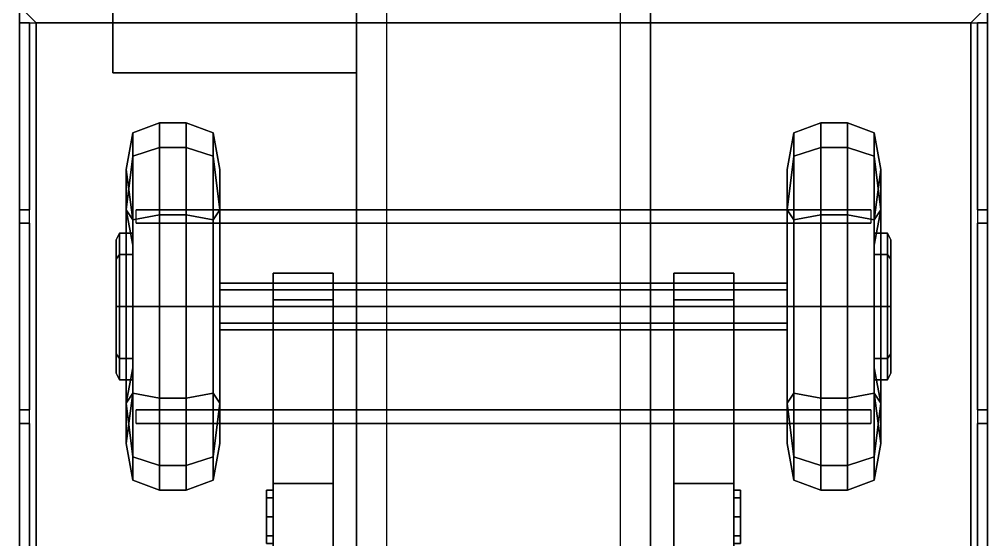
# Model space of a CAD drawing. Header units: millimetres. Extents: x -1.5 to 1.5, y -3.7 to 13.4.
# Drawn here: x -1.45 to 1.45, y -1.748 to -0.19 of the extents above; entities that cross this region are included whole.
import ezdxf

# ---------------------------------------------------------------- set-up
doc = ezdxf.new("R2010")
doc.units = ezdxf.units.MM
for name, color, linetype in [('cargo_platform', 3, 'Continuous'), ('frame', 5, 'Continuous'), ('suspension', 4, 'Continuous'), ('wheels', 2, 'Continuous')]:
    doc.layers.add(name, color=color, linetype=linetype)

msp = doc.modelspace()

# ---------------------------------------------------------------- linework, layer by layer
at = {"layer": 'cargo_platform'}
for points in [[(-1.45, 0.19, 1.44), (-1.45, -3.21, 1.44), (-1.45, -3.16, 1.49), (-1.45, 0.19, 1.49)], [(1.45, 0.19, 1.44), (1.45, -3.21, 1.44), (-1.45, -3.21, 1.44), (-1.45, 0.19, 1.44)], [(1.45, -3.16, 1.49), (1.45, -3.21, 1.44), (1.45, 0.19, 1.44), (1.45, 0.17, 1.49)], [(-1.45, -3.21, 2.22), (-1.4, -3.16, 2.22), (-1.4, -0.2, 2.22), (-1.45, -0.15, 2.22)], [(-1.45, -3.16, 2.17), (-1.45, -3.21, 2.22), (-1.45, -0.15, 2.22), (-1.45, -0.2, 2.17)], [(-1.45, -0.2, 2.17), (-1.45, -0.15, 2.22), (-1.45, -0.15, 1.49), (-1.45, -0.2, 1.49)], [(1.4, -0.2, 2.22), (1.45, -0.15, 2.22), (-1.45, -0.15, 2.22), (-1.4, -0.2, 2.22)], [(1.45, -0.15, 2.22), (1.4, -0.2, 2.22), (1.4, -3.16, 2.22), (1.45, -3.21, 2.22)], [(1.45, -0.2, 2.17), (1.45, -0.15, 2.22), (1.45, -3.21, 2.22), (1.45, -3.16, 2.17)], [(1.45, -0.2, 1.49), (1.45, -0.15, 1.49), (1.45, -0.15, 2.22), (1.45, -0.2, 2.17)], [(-1.45, -0.2, 1.49), (-1.42, -0.2, 1.49), (-1.42, -0.2, 2.17), (-1.45, -0.2, 2.17)], [(-1.45, -0.2, 1.49), (-1.45, -0.76, 1.49), (-1.42, -0.76, 1.49), (-1.42, -0.2, 1.49)], [(-1.42, -0.2, 2.17), (-1.4, -0.2, 2.17), (-1.4, -3.16, 2.17), (-1.42, -3.16, 2.17)], [(-1.42, -0.2, 1.49), (-1.42, -0.76, 1.49), (-1.42, -0.76, 2.17), (-1.42, -0.2, 2.17)], [(-1.4, -0.2, 1.49), (-1.4, -3.16, 1.49), (1.4, -3.16, 1.49), (1.4, -0.2, 1.49)], [(-1.4, -0.2, 1.49), (-1.4, -0.2, 2.22), (-1.4, -3.16, 2.22), (-1.4, -3.16, 1.49)], [(-1.4, -0.2, 1.49), (1.4, -0.2, 1.49), (1.4, -0.2, 2.22), (-1.4, -0.2, 2.22)], [(1.42, -3.16, 2.17), (1.4, -3.16, 2.17), (1.4, -0.2, 2.17), (1.42, -0.2, 2.17)], [(1.4, -3.16, 1.49), (1.4, -3.16, 2.22), (1.4, -0.2, 2.22), (1.4, -0.2, 1.49)], [(1.42, -0.76, 1.49), (1.42, -0.2, 1.49), (1.42, -0.2, 2.17), (1.42, -0.76, 2.17)], [(1.42, -0.2, 1.49), (1.45, -0.2, 1.49), (1.45, -0.2, 2.17), (1.42, -0.2, 2.17)], [(1.42, -0.2, 1.49), (1.42, -0.76, 1.49), (1.45, -0.76, 1.49), (1.45, -0.2, 1.49)], [(-1.45, -0.76, 1.49), (-1.45, -0.8, 1.49), (-1.45, -0.8, 2.17), (-1.45, -0.76, 2.17)], [(-1.42, -0.76, 1.49), (-1.45, -0.76, 1.49), (-1.45, -0.76, 2.17), (-1.42, -0.76, 2.17)], [(1.42, -0.76, 2.17), (1.45, -0.76, 2.17), (1.45, -0.76, 1.49), (1.42, -0.76, 1.49)], [(1.45, -0.8, 1.49), (1.45, -0.76, 1.49), (1.45, -0.76, 2.17), (1.45, -0.8, 2.17)], [(-1.42, -0.8, 2.17), (-1.45, -0.8, 2.17), (-1.45, -0.8, 1.49), (-1.42, -0.8, 1.49)], [(-1.45, -0.8, 1.49), (-1.45, -1.36, 1.49), (-1.42, -1.36, 1.49), (-1.42, -0.8, 1.49)], [(-1.42, -0.8, 1.49), (-1.42, -1.36, 1.49), (-1.42, -1.36, 2.17), (-1.42, -0.8, 2.17)], [(1.42, -1.36, 1.49), (1.42, -0.8, 1.49), (1.42, -0.8, 2.17), (1.42, -1.36, 2.17)], [(1.42, -0.8, 1.49), (1.45, -0.8, 1.49), (1.45, -0.8, 2.17), (1.42, -0.8, 2.17)], [(1.42, -0.8, 1.49), (1.42, -1.36, 1.49), (1.45, -1.36, 1.49), (1.45, -0.8, 1.49)], [(-1.42, -1.36, 1.49), (-1.45, -1.36, 1.49), (-1.45, -1.36, 2.17), (-1.42, -1.36, 2.17)], [(-1.45, -1.36, 1.49), (-1.45, -1.4, 1.49), (-1.45, -1.4, 2.17), (-1.45, -1.36, 2.17)], [(1.42, -1.36, 2.17), (1.45, -1.36, 2.17), (1.45, -1.36, 1.49), (1.42, -1.36, 1.49)], [(1.45, -1.4, 1.49), (1.45, -1.36, 1.49), (1.45, -1.36, 2.17), (1.45, -1.4, 2.17)], [(-1.42, -1.4, 2.17), (-1.45, -1.4, 2.17), (-1.45, -1.4, 1.49), (-1.42, -1.4, 1.49)], [(-1.45, -1.4, 1.49), (-1.45, -1.96, 1.49), (-1.42, -1.96, 1.49), (-1.42, -1.4, 1.49)], [(-1.42, -1.4, 1.49), (-1.42, -1.96, 1.49), (-1.42, -1.96, 2.17), (-1.42, -1.4, 2.17)], [(1.42, -1.96, 1.49), (1.42, -1.4, 1.49), (1.42, -1.4, 2.17), (1.42, -1.96, 2.17)], [(1.42, -1.4, 1.49), (1.45, -1.4, 1.49), (1.45, -1.4, 2.17), (1.42, -1.4, 2.17)], [(1.42, -1.4, 1.49), (1.42, -1.96, 1.49), (1.45, -1.96, 1.49), (1.45, -1.4, 1.49)]]:
    msp.add_3dface(points, dxfattribs=at)
at = {"layer": 'frame'}
for points in [[(-0.44, 3.02, 0.77), (-0.44, -3.18, 0.77), (-0.44, -3.18, 1), (-0.44, 3.02, 1)], [(-0.35, -3.01, 0.77), (-0.44, -3.18, 0.77), (-0.44, 3.02, 0.77), (-0.35, 3.02, 0.77)], [(0.44, 3.02, 0.77), (0.44, -3.18, 0.77), (0.35, -3.01, 0.77), (0.35, 3.02, 0.77)], [(0.44, 3.02, 1), (0.44, -3.18, 1), (0.44, -3.18, 0.77), (0.44, 3.02, 0.77)], [(-1.17, 0.19, 0.76), (-1.17, -0.35, 0.76), (-1.17, -0.35, 1.18), (-1.17, 0.19, 1.18)], [(-0.44, 0.19, 0.76), (-0.44, -0.35, 0.76), (-1.17, -0.35, 0.76), (-1.17, 0.19, 0.76)], [(-1.17, 0.19, 1.18), (-1.17, -0.35, 1.18), (-0.44, -0.35, 1.18), (-0.44, 0.19, 1.18)], [(-0.44, -0.35, 1.18), (-0.44, -0.35, 0.76), (-0.44, 0.19, 0.76), (-0.44, 0.19, 1.18)], [(-1.17, -0.35, 1.18), (-1.17, -0.35, 0.76), (-0.44, -0.35, 0.76), (-0.44, -0.35, 1.18)], [(-0.44, -0.76, 1.23), (-0.44, -0.8, 1.23), (-1.1, -0.8, 1.44), (-1.1, -0.76, 1.44)], [(1.1, -0.76, 1.44), (0.44, -0.76, 1.23), (-0.44, -0.76, 1.23), (-1.1, -0.76, 1.44)], [(1.1, -0.8, 1.44), (0.44, -0.8, 1.23), (0.44, -0.76, 1.23), (1.1, -0.76, 1.44)], [(-1.1, -0.8, 1.44), (-0.44, -0.8, 1.23), (0.44, -0.8, 1.23), (1.1, -0.8, 1.44)], [(-0.44, -1.36, 1.23), (-0.44, -1.4, 1.23), (-1.1, -1.4, 1.44), (-1.1, -1.36, 1.44)], [(1.1, -1.36, 1.44), (0.44, -1.36, 1.23), (-0.44, -1.36, 1.23), (-1.1, -1.36, 1.44)], [(1.1, -1.4, 1.44), (0.44, -1.4, 1.23), (0.44, -1.36, 1.23), (1.1, -1.36, 1.44)], [(-1.1, -1.4, 1.44), (-0.44, -1.4, 1.23), (0.44, -1.4, 1.23), (1.1, -1.4, 1.44)]]:
    msp.add_3dface(points, dxfattribs=at)
at = {"layer": 'suspension'}
for points in [[(-0.69, -0.95, 0.55), (-0.69, -1.03, 0.7), (-0.51, -1.03, 0.7), (-0.51, -0.95, 0.55)], [(-0.51, -0.95, 0.46), (-0.51, -1.05, 0.42), (-0.69, -1.05, 0.42), (-0.69, -0.95, 0.46)], [(-0.51, -0.95, 0.55), (-0.51, -0.95, 0.46), (-0.69, -0.95, 0.46), (-0.69, -0.95, 0.55)], [(-0.69, -0.95, 0.46), (-0.69, -1.05, 0.42), (-0.69, -1.03, 0.7), (-0.69, -0.95, 0.55)], [(0.69, -0.95, 0.55), (0.69, -0.95, 0.46), (0.51, -0.95, 0.46), (0.51, -0.95, 0.55)], [(0.69, -0.95, 0.46), (0.69, -1.05, 0.42), (0.51, -1.05, 0.42), (0.51, -0.95, 0.46)], [(0.51, -0.95, 0.55), (0.51, -1.03, 0.7), (0.69, -1.03, 0.7), (0.69, -0.95, 0.55)], [(0.69, -1.03, 0.7), (0.69, -1.05, 0.42), (0.69, -0.95, 0.46), (0.69, -0.95, 0.55)], [(-0.69, -1.03, 0.7), (-0.69, -1.58, 1), (-0.51, -1.58, 1), (-0.51, -1.03, 0.7)], [(-0.69, -1.05, 0.42), (-0.69, -1.58, 0.61), (-0.69, -1.58, 1), (-0.69, -1.03, 0.7)], [(0.51, -1.03, 0.7), (0.51, -1.58, 1), (0.69, -1.58, 1), (0.69, -1.03, 0.7)], [(0.69, -1.58, 1), (0.69, -1.58, 0.61), (0.69, -1.05, 0.42), (0.69, -1.03, 0.7)], [(-0.51, -1.05, 0.42), (-0.51, -1.58, 0.61), (-0.69, -1.58, 0.61), (-0.69, -1.05, 0.42)], [(0.69, -1.05, 0.42), (0.69, -1.58, 0.61), (0.51, -1.58, 0.61), (0.51, -1.05, 0.42)], [(-0.69, -1.58, 1), (-0.69, -1.58, 0.61), (-0.69, -1.78, 0.61), (-0.69, -1.78, 1)], [(-0.69, -1.78, 0.61), (-0.69, -1.58, 0.61), (-0.51, -1.58, 0.61), (-0.51, -1.78, 0.61)], [(-0.51, -1.78, 1), (-0.51, -1.58, 1), (-0.69, -1.58, 1), (-0.69, -1.78, 1)], [(0.69, -1.58, 0.61), (0.69, -1.78, 0.61), (0.51, -1.78, 0.61), (0.51, -1.58, 0.61)], [(0.51, -1.58, 1), (0.51, -1.78, 1), (0.69, -1.78, 1), (0.69, -1.58, 1)], [(0.69, -1.78, 1), (0.69, -1.78, 0.61), (0.69, -1.58, 0.61), (0.69, -1.58, 1)], [(-0.71, -1.6234, 0.7934), (-0.71, -1.76, 0.85), (-0.71, -1.7366, 0.9066), (-0.71, -1.6, 0.85)], [(-0.71, -1.6, 0.85), (-0.71, -1.7366, 0.9066), (-0.71, -1.68, 0.93), (-0.71, -1.6234, 0.9066)], [(-0.71, -1.6234, 0.7934), (-0.71, -1.6, 0.85), (-0.69, -1.6, 0.85), (-0.69, -1.6234, 0.7934)], [(-0.71, -1.6, 0.85), (-0.71, -1.6234, 0.9066), (-0.69, -1.6234, 0.9066), (-0.69, -1.6, 0.85)], [(-0.71, -1.68, 0.77), (-0.71, -1.7366, 0.7934), (-0.71, -1.76, 0.85), (-0.71, -1.6234, 0.7934)], [(-0.71, -1.68, 0.77), (-0.71, -1.6234, 0.7934), (-0.69, -1.6234, 0.7934), (-0.69, -1.68, 0.77)], [(-0.71, -1.6234, 0.9066), (-0.71, -1.68, 0.93), (-0.69, -1.68, 0.93), (-0.69, -1.6234, 0.9066)], [(0.71, -1.6234, 0.9066), (0.71, -1.6, 0.85), (0.69, -1.6, 0.85), (0.69, -1.6234, 0.9066)], [(0.71, -1.6, 0.85), (0.71, -1.6234, 0.7934), (0.69, -1.6234, 0.7934), (0.69, -1.6, 0.85)], [(0.71, -1.68, 0.93), (0.71, -1.6234, 0.9066), (0.69, -1.6234, 0.9066), (0.69, -1.68, 0.93)], [(0.71, -1.6234, 0.7934), (0.71, -1.68, 0.77), (0.69, -1.68, 0.77), (0.69, -1.6234, 0.7934)], [(0.71, -1.7366, 0.7934), (0.71, -1.6, 0.85), (0.71, -1.6234, 0.9066), (0.71, -1.76, 0.85)], [(0.71, -1.68, 0.77), (0.71, -1.6234, 0.7934), (0.71, -1.6, 0.85), (0.71, -1.7366, 0.7934)], [(0.71, -1.76, 0.85), (0.71, -1.6234, 0.9066), (0.71, -1.68, 0.93), (0.71, -1.7366, 0.9066)], [(-0.71, -1.7366, 0.7934), (-0.71, -1.68, 0.77), (-0.69, -1.68, 0.77), (-0.69, -1.7366, 0.7934)], [(-0.71, -1.68, 0.93), (-0.71, -1.7366, 0.9066), (-0.69, -1.7366, 0.9066), (-0.69, -1.68, 0.93)], [(0.71, -1.7366, 0.9066), (0.71, -1.68, 0.93), (0.69, -1.68, 0.93), (0.69, -1.7366, 0.9066)], [(0.71, -1.68, 0.77), (0.71, -1.7366, 0.7934), (0.69, -1.7366, 0.7934), (0.69, -1.68, 0.77)], [(-0.71, -1.76, 0.85), (-0.71, -1.7366, 0.7934), (-0.69, -1.7366, 0.7934), (-0.69, -1.76, 0.85)], [(-0.71, -1.7366, 0.9066), (-0.71, -1.76, 0.85), (-0.69, -1.76, 0.85), (-0.69, -1.7366, 0.9066)], [(0.71, -1.76, 0.85), (0.71, -1.7366, 0.9066), (0.69, -1.7366, 0.9066), (0.69, -1.76, 0.85)], [(0.71, -1.7366, 0.7934), (0.71, -1.76, 0.85), (0.69, -1.76, 0.85), (0.69, -1.7366, 0.7934)]]:
    msp.add_3dface(points, dxfattribs=at)
at = {"layer": 'wheels'}
for points in [[(-1.03, -0.5, 0.51), (-1.03, -0.5737, 0.235), (-1.11, -0.5997, 0.25), (-1.11, -0.53, 0.51)], [(-1.03, -0.5737, 0.785), (-1.03, -0.5, 0.51), (-1.11, -0.53, 0.51), (-1.11, -0.5997, 0.77)], [(-0.95, -0.5, 0.51), (-0.95, -0.5737, 0.235), (-1.03, -0.5737, 0.235), (-1.03, -0.5, 0.51)], [(-0.95, -0.5737, 0.785), (-0.95, -0.5, 0.51), (-1.03, -0.5, 0.51), (-1.03, -0.5737, 0.785)], [(-0.95, -0.5737, 0.235), (-0.95, -0.5, 0.51), (-0.87, -0.53, 0.51), (-0.87, -0.5997, 0.25)], [(-0.95, -0.5, 0.51), (-0.95, -0.5737, 0.785), (-0.87, -0.5997, 0.77), (-0.87, -0.53, 0.51)], [(0.95, -0.5, 0.51), (0.95, -0.5737, 0.235), (0.87, -0.5997, 0.25), (0.87, -0.53, 0.51)], [(0.95, -0.5737, 0.785), (0.95, -0.5, 0.51), (0.87, -0.53, 0.51), (0.87, -0.5997, 0.77)], [(0.95, -0.5737, 0.235), (0.95, -0.5, 0.51), (1.03, -0.5, 0.51), (1.03, -0.5737, 0.235)], [(0.95, -0.5, 0.51), (0.95, -0.5737, 0.785), (1.03, -0.5737, 0.785), (1.03, -0.5, 0.51)], [(1.03, -0.5737, 0.235), (1.03, -0.5, 0.51), (1.11, -0.53, 0.51), (1.11, -0.5997, 0.25)], [(1.03, -0.5, 0.51), (1.03, -0.5737, 0.785), (1.11, -0.5997, 0.77), (1.11, -0.53, 0.51)], [(-1.11, -0.53, 0.51), (-1.11, -0.5997, 0.25), (-1.13, -0.7601, 0.2201), (-1.13, -0.64, 0.51)], [(-1.11, -0.5997, 0.77), (-1.11, -0.53, 0.51), (-1.13, -0.64, 0.51), (-1.13, -0.7601, 0.7999)], [(-0.87, -0.5997, 0.25), (-0.87, -0.53, 0.51), (-0.85, -0.64, 0.51), (-0.85, -0.7601, 0.2201)], [(-0.87, -0.53, 0.51), (-0.87, -0.5997, 0.77), (-0.85, -0.7601, 0.7999), (-0.85, -0.64, 0.51)], [(0.87, -0.53, 0.51), (0.87, -0.5997, 0.25), (0.85, -0.7601, 0.2201), (0.85, -0.64, 0.51)], [(0.87, -0.5997, 0.77), (0.87, -0.53, 0.51), (0.85, -0.64, 0.51), (0.85, -0.7601, 0.7999)], [(1.11, -0.5997, 0.25), (1.11, -0.53, 0.51), (1.13, -0.64, 0.51), (1.13, -0.7601, 0.2201)], [(1.11, -0.53, 0.51), (1.11, -0.5997, 0.77), (1.13, -0.7601, 0.7999), (1.13, -0.64, 0.51)], [(-1.03, -0.5737, 0.235), (-1.03, -0.775, 0.0337), (-1.11, -0.79, 0.0597), (-1.11, -0.5997, 0.25)], [(-1.03, -0.775, 0.9863), (-1.03, -0.5737, 0.785), (-1.11, -0.5997, 0.77), (-1.11, -0.79, 0.9603)], [(-0.95, -0.5737, 0.235), (-0.95, -0.775, 0.0337), (-1.03, -0.775, 0.0337), (-1.03, -0.5737, 0.235)], [(-0.95, -0.775, 0.9863), (-0.95, -0.5737, 0.785), (-1.03, -0.5737, 0.785), (-1.03, -0.775, 0.9863)], [(-0.95, -0.775, 0.0337), (-0.95, -0.5737, 0.235), (-0.87, -0.5997, 0.25), (-0.87, -0.79, 0.0597)], [(-0.95, -0.5737, 0.785), (-0.95, -0.775, 0.9863), (-0.87, -0.79, 0.9603), (-0.87, -0.5997, 0.77)], [(0.95, -0.5737, 0.235), (0.95, -0.775, 0.0337), (0.87, -0.79, 0.0597), (0.87, -0.5997, 0.25)], [(0.95, -0.775, 0.9863), (0.95, -0.5737, 0.785), (0.87, -0.5997, 0.77), (0.87, -0.79, 0.9603)], [(0.95, -0.775, 0.0337), (0.95, -0.5737, 0.235), (1.03, -0.5737, 0.235), (1.03, -0.775, 0.0337)], [(0.95, -0.5737, 0.785), (0.95, -0.775, 0.9863), (1.03, -0.775, 0.9863), (1.03, -0.5737, 0.785)], [(1.03, -0.775, 0.0337), (1.03, -0.5737, 0.235), (1.11, -0.5997, 0.25), (1.11, -0.79, 0.0597)], [(1.03, -0.5737, 0.785), (1.03, -0.775, 0.9863), (1.11, -0.79, 0.9603), (1.11, -0.5997, 0.77)], [(-1.11, -0.5997, 0.25), (-1.11, -0.79, 0.0597), (-1.13, -0.7601, 0.2201)], [(-1.11, -0.79, 0.9603), (-1.11, -0.5997, 0.77), (-1.13, -0.7601, 0.7999)], [(-0.87, -0.79, 0.0597), (-0.87, -0.5997, 0.25), (-0.85, -0.7601, 0.2201)], [(-0.87, -0.5997, 0.77), (-0.87, -0.79, 0.9603), (-0.85, -0.7601, 0.7999)], [(0.87, -0.5997, 0.25), (0.87, -0.79, 0.0597), (0.85, -0.7601, 0.2201)], [(0.87, -0.79, 0.9603), (0.87, -0.5997, 0.77), (0.85, -0.7601, 0.7999)], [(1.11, -0.79, 0.0597), (1.11, -0.5997, 0.25), (1.13, -0.7601, 0.2201)], [(1.11, -0.5997, 0.77), (1.11, -0.79, 0.9603), (1.13, -0.7601, 0.7999)], [(-1.13, -0.64, 0.51), (-1.13, -0.7601, 0.2201), (-1.11, -0.8662, 0.3262), (-1.11, -0.79, 0.51)], [(-1.13, -0.7601, 0.7999), (-1.13, -0.64, 0.51), (-1.11, -0.79, 0.51), (-1.11, -0.8662, 0.6938)], [(-0.85, -0.7601, 0.7999), (-0.85, -1.46, 0.51), (-0.85, -1.3399, 0.2201), (-0.85, -0.64, 0.51)], [(-0.85, -0.64, 0.51), (-0.85, -1.3399, 0.2201), (-0.85, -1.05, 0.1), (-0.85, -0.7601, 0.2201)], [(0.85, -1.3399, 0.7999), (0.85, -0.64, 0.51), (0.85, -0.7601, 0.2201), (0.85, -1.46, 0.51)], [(0.85, -1.05, 0.92), (0.85, -0.7601, 0.7999), (0.85, -0.64, 0.51), (0.85, -1.3399, 0.7999)], [(1.13, -0.7601, 0.2201), (1.13, -0.64, 0.51), (1.11, -0.79, 0.51), (1.11, -0.8662, 0.3262)], [(1.13, -0.64, 0.51), (1.13, -0.7601, 0.7999), (1.11, -0.8662, 0.6938), (1.11, -0.79, 0.51)], [(-1.11, -0.79, 0.0597), (-1.11, -1.05, -0.01), (-1.13, -1.05, 0.1), (-1.13, -0.7601, 0.2201)], [(-1.13, -0.7601, 0.2201), (-1.13, -1.05, 0.1), (-1.11, -1.05, 0.25), (-1.11, -0.8662, 0.3262)], [(-1.13, -1.05, 0.92), (-1.13, -0.7601, 0.7999), (-1.11, -0.8662, 0.6938), (-1.11, -1.05, 0.77)], [(-1.11, -1.05, 1.03), (-1.11, -0.79, 0.9603), (-1.13, -0.7601, 0.7999), (-1.13, -1.05, 0.92)], [(-1.03, -0.775, 0.0337), (-1.03, -1.05, -0.04), (-1.11, -1.05, -0.01), (-1.11, -0.79, 0.0597)], [(-1.03, -1.05, 1.06), (-1.03, -0.775, 0.9863), (-1.11, -0.79, 0.9603), (-1.11, -1.05, 1.03)], [(-0.95, -0.775, 0.0337), (-0.95, -1.05, -0.04), (-1.03, -1.05, -0.04), (-1.03, -0.775, 0.0337)], [(-0.95, -1.05, 1.06), (-0.95, -0.775, 0.9863), (-1.03, -0.775, 0.9863), (-1.03, -1.05, 1.06)], [(-0.95, -1.05, -0.04), (-0.95, -0.775, 0.0337), (-0.87, -0.79, 0.0597), (-0.87, -1.05, -0.01)], [(-0.95, -0.775, 0.9863), (-0.95, -1.05, 1.06), (-0.87, -1.05, 1.03), (-0.87, -0.79, 0.9603)], [(-0.87, -1.05, -0.01), (-0.87, -0.79, 0.0597), (-0.85, -0.7601, 0.2201), (-0.85, -1.05, 0.1)], [(-0.87, -0.79, 0.9603), (-0.87, -1.05, 1.03), (-0.85, -1.05, 0.92), (-0.85, -0.7601, 0.7999)], [(-0.85, -1.05, 0.92), (-0.85, -1.3399, 0.7999), (-0.85, -1.46, 0.51), (-0.85, -0.7601, 0.7999)], [(0.85, -1.46, 0.51), (0.85, -0.7601, 0.2201), (0.85, -1.05, 0.1), (0.85, -1.3399, 0.2201)], [(0.87, -0.79, 0.0597), (0.87, -1.05, -0.01), (0.85, -1.05, 0.1), (0.85, -0.7601, 0.2201)], [(0.87, -1.05, 1.03), (0.87, -0.79, 0.9603), (0.85, -0.7601, 0.7999), (0.85, -1.05, 0.92)], [(0.95, -0.775, 0.0337), (0.95, -1.05, -0.04), (0.87, -1.05, -0.01), (0.87, -0.79, 0.0597)], [(0.95, -1.05, 1.06), (0.95, -0.775, 0.9863), (0.87, -0.79, 0.9603), (0.87, -1.05, 1.03)], [(0.95, -1.05, -0.04), (0.95, -0.775, 0.0337), (1.03, -0.775, 0.0337), (1.03, -1.05, -0.04)], [(0.95, -0.775, 0.9863), (0.95, -1.05, 1.06), (1.03, -1.05, 1.06), (1.03, -0.775, 0.9863)], [(1.03, -1.05, -0.04), (1.03, -0.775, 0.0337), (1.11, -0.79, 0.0597), (1.11, -1.05, -0.01)], [(1.03, -0.775, 0.9863), (1.03, -1.05, 1.06), (1.11, -1.05, 1.03), (1.11, -0.79, 0.9603)], [(1.11, -1.05, -0.01), (1.11, -0.79, 0.0597), (1.13, -0.7601, 0.2201), (1.13, -1.05, 0.1)], [(1.13, -1.05, 0.1), (1.13, -0.7601, 0.2201), (1.11, -0.8662, 0.3262), (1.11, -1.05, 0.25)], [(1.13, -0.7601, 0.7999), (1.13, -1.05, 0.92), (1.11, -1.05, 0.77), (1.11, -0.8662, 0.6938)], [(1.11, -0.79, 0.9603), (1.11, -1.05, 1.03), (1.13, -1.05, 0.92), (1.13, -0.7601, 0.7999)], [(-1.11, -0.79, 0.51), (-1.11, -0.8662, 0.3262), (-1.11, -0.8944, 0.3544), (-1.11, -0.83, 0.51)], [(-1.11, -0.8662, 0.6938), (-1.11, -0.79, 0.51), (-1.11, -0.83, 0.51), (-1.11, -0.8944, 0.6656)], [(1.11, -0.8662, 0.3262), (1.11, -0.79, 0.51), (1.11, -0.83, 0.51), (1.11, -0.8944, 0.3544)], [(1.11, -0.79, 0.51), (1.11, -0.8662, 0.6938), (1.11, -0.8944, 0.6656), (1.11, -0.83, 0.51)], [(-1.15, -0.83, 0.51), (-1.15, -0.8944, 0.3544), (-1.16, -0.9086, 0.3686), (-1.16, -0.85, 0.51)], [(-1.15, -0.8944, 0.6656), (-1.15, -0.83, 0.51), (-1.16, -0.85, 0.51), (-1.16, -0.9086, 0.6514)], [(-1.11, -0.83, 0.51), (-1.11, -0.8944, 0.3544), (-1.15, -0.8944, 0.3544), (-1.15, -0.83, 0.51)], [(-1.11, -0.8944, 0.6656), (-1.11, -0.83, 0.51), (-1.15, -0.83, 0.51), (-1.15, -0.8944, 0.6656)], [(1.11, -0.8944, 0.3544), (1.11, -0.83, 0.51), (1.15, -0.83, 0.51), (1.15, -0.8944, 0.3544)], [(1.11, -0.83, 0.51), (1.11, -0.8944, 0.6656), (1.15, -0.8944, 0.6656), (1.15, -0.83, 0.51)], [(1.15, -0.8944, 0.3544), (1.15, -0.83, 0.51), (1.16, -0.85, 0.51), (1.16, -0.9086, 0.3686)], [(1.15, -0.83, 0.51), (1.15, -0.8944, 0.6656), (1.16, -0.9086, 0.6514), (1.16, -0.85, 0.51)], [(-1.16, -1.1914, 0.6514), (-1.16, -0.85, 0.51), (-1.16, -0.9086, 0.3686), (-1.16, -1.25, 0.51)], [(-1.16, -1.05, 0.71), (-1.16, -0.9086, 0.6514), (-1.16, -0.85, 0.51), (-1.16, -1.1914, 0.6514)], [(-1.11, -0.8662, 0.3262), (-1.11, -1.05, 0.25), (-1.11, -1.05, 0.29), (-1.11, -0.8944, 0.3544)], [(-1.11, -1.05, 0.77), (-1.11, -0.8662, 0.6938), (-1.11, -0.8944, 0.6656), (-1.11, -1.05, 0.73)], [(1.11, -1.05, 0.25), (1.11, -0.8662, 0.3262), (1.11, -0.8944, 0.3544), (1.11, -1.05, 0.29)], [(1.11, -0.8662, 0.6938), (1.11, -1.05, 0.77), (1.11, -1.05, 0.73), (1.11, -0.8944, 0.6656)], [(1.16, -0.9086, 0.6514), (1.16, -1.25, 0.51), (1.16, -1.1914, 0.3686), (1.16, -0.85, 0.51)], [(1.16, -0.85, 0.51), (1.16, -1.1914, 0.3686), (1.16, -1.05, 0.31), (1.16, -0.9086, 0.3686)], [(-1.15, -0.8944, 0.3544), (-1.15, -1.05, 0.29), (-1.16, -1.05, 0.31), (-1.16, -0.9086, 0.3686)], [(-1.15, -1.05, 0.73), (-1.15, -0.8944, 0.6656), (-1.16, -0.9086, 0.6514), (-1.16, -1.05, 0.71)], [(-1.11, -0.8944, 0.3544), (-1.11, -1.05, 0.29), (-1.15, -1.05, 0.29), (-1.15, -0.8944, 0.3544)], [(-1.11, -1.05, 0.73), (-1.11, -0.8944, 0.6656), (-1.15, -0.8944, 0.6656), (-1.15, -1.05, 0.73)], [(1.11, -1.05, 0.29), (1.11, -0.8944, 0.3544), (1.15, -0.8944, 0.3544), (1.15, -1.05, 0.29)], [(1.11, -0.8944, 0.6656), (1.11, -1.05, 0.73), (1.15, -1.05, 0.73), (1.15, -0.8944, 0.6656)], [(1.15, -1.05, 0.29), (1.15, -0.8944, 0.3544), (1.16, -0.9086, 0.3686), (1.16, -1.05, 0.31)], [(1.15, -0.8944, 0.6656), (1.15, -1.05, 0.73), (1.16, -1.05, 0.71), (1.16, -0.9086, 0.6514)], [(-1.16, -1.25, 0.51), (-1.16, -0.9086, 0.3686), (-1.16, -1.05, 0.31), (-1.16, -1.1914, 0.3686)], [(1.16, -1.05, 0.71), (1.16, -1.1914, 0.6514), (1.16, -1.25, 0.51), (1.16, -0.9086, 0.6514)], [(0.85, -1.0005, 0.5595), (0.85, -0.98, 0.51), (-0.85, -0.98, 0.51), (-0.85, -1.0005, 0.5595)], [(0.85, -0.98, 0.51), (0.85, -1.0005, 0.4605), (-0.85, -1.0005, 0.4605), (-0.85, -0.98, 0.51)], [(0.85, -1.05, 0.58), (0.85, -1.0005, 0.5595), (-0.85, -1.0005, 0.5595), (-0.85, -1.05, 0.58)], [(0.85, -1.0005, 0.4605), (0.85, -1.05, 0.44), (-0.85, -1.05, 0.44), (-0.85, -1.0005, 0.4605)], [(-1.15, -1.05, 0.29), (-1.15, -1.2056, 0.3544), (-1.16, -1.1914, 0.3686), (-1.16, -1.05, 0.31)], [(-1.15, -1.2056, 0.6656), (-1.15, -1.05, 0.73), (-1.16, -1.05, 0.71), (-1.16, -1.1914, 0.6514)], [(-1.11, -1.05, 0.29), (-1.11, -1.2056, 0.3544), (-1.15, -1.2056, 0.3544), (-1.15, -1.05, 0.29)], [(-1.11, -1.2056, 0.6656), (-1.11, -1.05, 0.73), (-1.15, -1.05, 0.73), (-1.15, -1.2056, 0.6656)], [(-1.11, -1.05, -0.01), (-1.11, -1.31, 0.0597), (-1.13, -1.3399, 0.2201), (-1.13, -1.05, 0.1)], [(-1.13, -1.05, 0.1), (-1.13, -1.3399, 0.2201), (-1.11, -1.2338, 0.3262), (-1.11, -1.05, 0.25)], [(-1.13, -1.3399, 0.7999), (-1.13, -1.05, 0.92), (-1.11, -1.05, 0.77), (-1.11, -1.2338, 0.6938)], [(-1.11, -1.31, 0.9603), (-1.11, -1.05, 1.03), (-1.13, -1.05, 0.92), (-1.13, -1.3399, 0.7999)], [(-1.03, -1.05, -0.04), (-1.03, -1.325, 0.0337), (-1.11, -1.31, 0.0597), (-1.11, -1.05, -0.01)], [(-1.11, -1.05, 0.25), (-1.11, -1.2338, 0.3262), (-1.11, -1.2056, 0.3544), (-1.11, -1.05, 0.29)], [(-1.11, -1.2338, 0.6938), (-1.11, -1.05, 0.77), (-1.11, -1.05, 0.73), (-1.11, -1.2056, 0.6656)], [(-1.03, -1.325, 0.9863), (-1.03, -1.05, 1.06), (-1.11, -1.05, 1.03), (-1.11, -1.31, 0.9603)], [(-0.95, -1.05, -0.04), (-0.95, -1.325, 0.0337), (-1.03, -1.325, 0.0337), (-1.03, -1.05, -0.04)], [(-0.95, -1.325, 0.9863), (-0.95, -1.05, 1.06), (-1.03, -1.05, 1.06), (-1.03, -1.325, 0.9863)], [(-0.95, -1.325, 0.0337), (-0.95, -1.05, -0.04), (-0.87, -1.05, -0.01), (-0.87, -1.31, 0.0597)], [(-0.95, -1.05, 1.06), (-0.95, -1.325, 0.9863), (-0.87, -1.31, 0.9603), (-0.87, -1.05, 1.03)], [(-0.87, -1.31, 0.0597), (-0.87, -1.05, -0.01), (-0.85, -1.05, 0.1), (-0.85, -1.3399, 0.2201)], [(-0.87, -1.05, 1.03), (-0.87, -1.31, 0.9603), (-0.85, -1.3399, 0.7999), (-0.85, -1.05, 0.92)], [(0.85, -1.0995, 0.5595), (0.85, -1.05, 0.58), (-0.85, -1.05, 0.58), (-0.85, -1.0995, 0.5595)], [(0.85, -1.05, 0.44), (0.85, -1.0995, 0.4605), (-0.85, -1.0995, 0.4605), (-0.85, -1.05, 0.44)], [(0.87, -1.05, -0.01), (0.87, -1.31, 0.0597), (0.85, -1.3399, 0.2201), (0.85, -1.05, 0.1)], [(0.87, -1.31, 0.9603), (0.87, -1.05, 1.03), (0.85, -1.05, 0.92), (0.85, -1.3399, 0.7999)], [(0.95, -1.05, -0.04), (0.95, -1.325, 0.0337), (0.87, -1.31, 0.0597), (0.87, -1.05, -0.01)], [(0.95, -1.325, 0.9863), (0.95, -1.05, 1.06), (0.87, -1.05, 1.03), (0.87, -1.31, 0.9603)], [(0.95, -1.325, 0.0337), (0.95, -1.05, -0.04), (1.03, -1.05, -0.04), (1.03, -1.325, 0.0337)], [(0.95, -1.05, 1.06), (0.95, -1.325, 0.9863), (1.03, -1.325, 0.9863), (1.03, -1.05, 1.06)], [(1.03, -1.325, 0.0337), (1.03, -1.05, -0.04), (1.11, -1.05, -0.01), (1.11, -1.31, 0.0597)], [(1.03, -1.05, 1.06), (1.03, -1.325, 0.9863), (1.11, -1.31, 0.9603), (1.11, -1.05, 1.03)], [(1.11, -1.31, 0.0597), (1.11, -1.05, -0.01), (1.13, -1.05, 0.1), (1.13, -1.3399, 0.2201)], [(1.11, -1.2056, 0.3544), (1.11, -1.05, 0.29), (1.15, -1.05, 0.29), (1.15, -1.2056, 0.3544)], [(1.11, -1.2338, 0.3262), (1.11, -1.05, 0.25), (1.11, -1.05, 0.29), (1.11, -1.2056, 0.3544)], [(1.13, -1.3399, 0.2201), (1.13, -1.05, 0.1), (1.11, -1.05, 0.25), (1.11, -1.2338, 0.3262)], [(1.11, -1.05, 0.77), (1.11, -1.2338, 0.6938), (1.11, -1.2056, 0.6656), (1.11, -1.05, 0.73)], [(1.13, -1.05, 0.92), (1.13, -1.3399, 0.7999), (1.11, -1.2338, 0.6938), (1.11, -1.05, 0.77)], [(1.11, -1.05, 0.73), (1.11, -1.2056, 0.6656), (1.15, -1.2056, 0.6656), (1.15, -1.05, 0.73)], [(1.11, -1.05, 1.03), (1.11, -1.31, 0.9603), (1.13, -1.3399, 0.7999), (1.13, -1.05, 0.92)], [(1.15, -1.2056, 0.3544), (1.15, -1.05, 0.29), (1.16, -1.05, 0.31), (1.16, -1.1914, 0.3686)], [(1.15, -1.05, 0.73), (1.15, -1.2056, 0.6656), (1.16, -1.1914, 0.6514), (1.16, -1.05, 0.71)], [(0.85, -1.12, 0.51), (0.85, -1.0995, 0.5595), (-0.85, -1.0995, 0.5595), (-0.85, -1.12, 0.51)], [(0.85, -1.0995, 0.4605), (0.85, -1.12, 0.51), (-0.85, -1.12, 0.51), (-0.85, -1.0995, 0.4605)], [(-1.15, -1.2056, 0.3544), (-1.15, -1.27, 0.51), (-1.16, -1.25, 0.51), (-1.16, -1.1914, 0.3686)], [(-1.15, -1.27, 0.51), (-1.15, -1.2056, 0.6656), (-1.16, -1.1914, 0.6514), (-1.16, -1.25, 0.51)], [(-1.11, -1.2056, 0.3544), (-1.11, -1.27, 0.51), (-1.15, -1.27, 0.51), (-1.15, -1.2056, 0.3544)], [(-1.11, -1.27, 0.51), (-1.11, -1.2056, 0.6656), (-1.15, -1.2056, 0.6656), (-1.15, -1.27, 0.51)], [(-1.11, -1.2338, 0.3262), (-1.11, -1.31, 0.51), (-1.11, -1.27, 0.51), (-1.11, -1.2056, 0.3544)], [(-1.11, -1.31, 0.51), (-1.11, -1.2338, 0.6938), (-1.11, -1.2056, 0.6656), (-1.11, -1.27, 0.51)], [(1.11, -1.27, 0.51), (1.11, -1.2056, 0.3544), (1.15, -1.2056, 0.3544), (1.15, -1.27, 0.51)], [(1.11, -1.31, 0.51), (1.11, -1.2338, 0.3262), (1.11, -1.2056, 0.3544), (1.11, -1.27, 0.51)], [(1.11, -1.2056, 0.6656), (1.11, -1.27, 0.51), (1.15, -1.27, 0.51), (1.15, -1.2056, 0.6656)], [(1.11, -1.2338, 0.6938), (1.11, -1.31, 0.51), (1.11, -1.27, 0.51), (1.11, -1.2056, 0.6656)], [(1.15, -1.27, 0.51), (1.15, -1.2056, 0.3544), (1.16, -1.1914, 0.3686), (1.16, -1.25, 0.51)], [(1.15, -1.2056, 0.6656), (1.15, -1.27, 0.51), (1.16, -1.25, 0.51), (1.16, -1.1914, 0.6514)], [(-1.13, -1.3399, 0.2201), (-1.13, -1.46, 0.51), (-1.11, -1.31, 0.51), (-1.11, -1.2338, 0.3262)], [(-1.13, -1.46, 0.51), (-1.13, -1.3399, 0.7999), (-1.11, -1.2338, 0.6938), (-1.11, -1.31, 0.51)], [(1.13, -1.46, 0.51), (1.13, -1.3399, 0.2201), (1.11, -1.2338, 0.3262), (1.11, -1.31, 0.51)], [(1.13, -1.3399, 0.7999), (1.13, -1.46, 0.51), (1.11, -1.31, 0.51), (1.11, -1.2338, 0.6938)], [(-1.11, -1.31, 0.0597), (-1.11, -1.5003, 0.25), (-1.13, -1.3399, 0.2201)], [(-1.11, -1.5003, 0.77), (-1.11, -1.31, 0.9603), (-1.13, -1.3399, 0.7999)], [(-1.03, -1.325, 0.0337), (-1.03, -1.5263, 0.235), (-1.11, -1.5003, 0.25), (-1.11, -1.31, 0.0597)], [(-1.03, -1.5263, 0.785), (-1.03, -1.325, 0.9863), (-1.11, -1.31, 0.9603), (-1.11, -1.5003, 0.77)], [(-0.95, -1.325, 0.0337), (-0.95, -1.5263, 0.235), (-1.03, -1.5263, 0.235), (-1.03, -1.325, 0.0337)], [(-0.95, -1.5263, 0.785), (-0.95, -1.325, 0.9863), (-1.03, -1.325, 0.9863), (-1.03, -1.5263, 0.785)], [(-0.95, -1.5263, 0.235), (-0.95, -1.325, 0.0337), (-0.87, -1.31, 0.0597), (-0.87, -1.5003, 0.25)], [(-0.95, -1.325, 0.9863), (-0.95, -1.5263, 0.785), (-0.87, -1.5003, 0.77), (-0.87, -1.31, 0.9603)], [(-0.87, -1.5003, 0.25), (-0.87, -1.31, 0.0597), (-0.85, -1.3399, 0.2201)], [(-0.87, -1.31, 0.9603), (-0.87, -1.5003, 0.77), (-0.85, -1.3399, 0.7999)], [(0.87, -1.31, 0.0597), (0.87, -1.5003, 0.25), (0.85, -1.3399, 0.2201)], [(0.87, -1.5003, 0.77), (0.87, -1.31, 0.9603), (0.85, -1.3399, 0.7999)], [(0.95, -1.325, 0.0337), (0.95, -1.5263, 0.235), (0.87, -1.5003, 0.25), (0.87, -1.31, 0.0597)], [(0.95, -1.5263, 0.785), (0.95, -1.325, 0.9863), (0.87, -1.31, 0.9603), (0.87, -1.5003, 0.77)], [(0.95, -1.5263, 0.235), (0.95, -1.325, 0.0337), (1.03, -1.325, 0.0337), (1.03, -1.5263, 0.235)], [(0.95, -1.325, 0.9863), (0.95, -1.5263, 0.785), (1.03, -1.5263, 0.785), (1.03, -1.325, 0.9863)], [(1.03, -1.5263, 0.235), (1.03, -1.325, 0.0337), (1.11, -1.31, 0.0597), (1.11, -1.5003, 0.25)], [(1.03, -1.325, 0.9863), (1.03, -1.5263, 0.785), (1.11, -1.5003, 0.77), (1.11, -1.31, 0.9603)], [(1.11, -1.5003, 0.25), (1.11, -1.31, 0.0597), (1.13, -1.3399, 0.2201)], [(1.11, -1.31, 0.9603), (1.11, -1.5003, 0.77), (1.13, -1.3399, 0.7999)], [(-1.11, -1.5003, 0.25), (-1.11, -1.57, 0.51), (-1.13, -1.46, 0.51), (-1.13, -1.3399, 0.2201)], [(-1.11, -1.57, 0.51), (-1.11, -1.5003, 0.77), (-1.13, -1.3399, 0.7999), (-1.13, -1.46, 0.51)], [(-0.87, -1.57, 0.51), (-0.87, -1.5003, 0.25), (-0.85, -1.3399, 0.2201), (-0.85, -1.46, 0.51)], [(-0.87, -1.5003, 0.77), (-0.87, -1.57, 0.51), (-0.85, -1.46, 0.51), (-0.85, -1.3399, 0.7999)], [(0.87, -1.5003, 0.25), (0.87, -1.57, 0.51), (0.85, -1.46, 0.51), (0.85, -1.3399, 0.2201)], [(0.87, -1.57, 0.51), (0.87, -1.5003, 0.77), (0.85, -1.3399, 0.7999), (0.85, -1.46, 0.51)], [(1.11, -1.57, 0.51), (1.11, -1.5003, 0.25), (1.13, -1.3399, 0.2201), (1.13, -1.46, 0.51)], [(1.11, -1.5003, 0.77), (1.11, -1.57, 0.51), (1.13, -1.46, 0.51), (1.13, -1.3399, 0.7999)], [(-1.03, -1.5263, 0.235), (-1.03, -1.6, 0.51), (-1.11, -1.57, 0.51), (-1.11, -1.5003, 0.25)], [(-1.03, -1.6, 0.51), (-1.03, -1.5263, 0.785), (-1.11, -1.5003, 0.77), (-1.11, -1.57, 0.51)], [(-0.95, -1.6, 0.51), (-0.95, -1.5263, 0.235), (-0.87, -1.5003, 0.25), (-0.87, -1.57, 0.51)], [(-0.95, -1.5263, 0.785), (-0.95, -1.6, 0.51), (-0.87, -1.57, 0.51), (-0.87, -1.5003, 0.77)], [(0.95, -1.5263, 0.235), (0.95, -1.6, 0.51), (0.87, -1.57, 0.51), (0.87, -1.5003, 0.25)], [(0.95, -1.6, 0.51), (0.95, -1.5263, 0.785), (0.87, -1.5003, 0.77), (0.87, -1.57, 0.51)], [(1.03, -1.6, 0.51), (1.03, -1.5263, 0.235), (1.11, -1.5003, 0.25), (1.11, -1.57, 0.51)], [(1.03, -1.5263, 0.785), (1.03, -1.6, 0.51), (1.11, -1.57, 0.51), (1.11, -1.5003, 0.77)], [(-0.95, -1.5263, 0.235), (-0.95, -1.6, 0.51), (-1.03, -1.6, 0.51), (-1.03, -1.5263, 0.235)], [(-0.95, -1.6, 0.51), (-0.95, -1.5263, 0.785), (-1.03, -1.5263, 0.785), (-1.03, -1.6, 0.51)], [(0.95, -1.6, 0.51), (0.95, -1.5263, 0.235), (1.03, -1.5263, 0.235), (1.03, -1.6, 0.51)], [(0.95, -1.5263, 0.785), (0.95, -1.6, 0.51), (1.03, -1.6, 0.51), (1.03, -1.5263, 0.785)]]:
    msp.add_3dface(points, dxfattribs=at)

doc.saveas('drawing.dxf')
